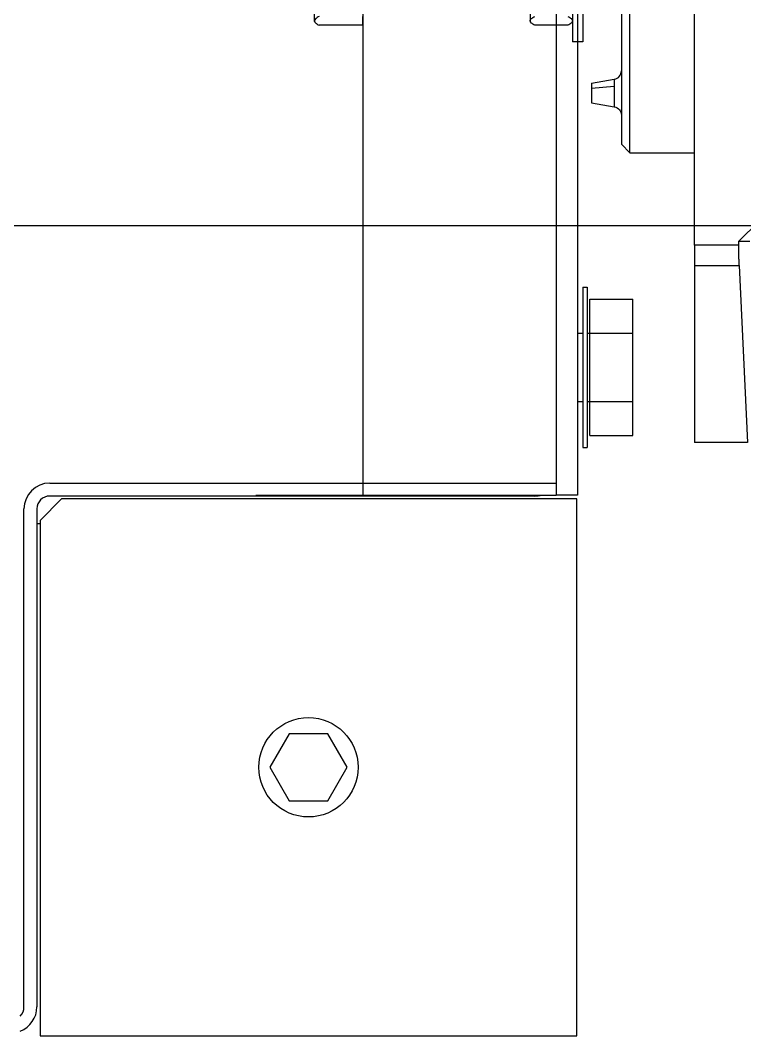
# Model space of a CAD drawing. Header units: millimetres. Extents: x -69706 to 52883, y -6882 to 68885.
# Drawn here: x -31574.7 to -31405.9, y 35631.4 to 35867.9 of the extents above; entities that cross this region are included whole.
import ezdxf

# ---------------------------------------------------------------- set-up
doc = ezdxf.new("R2010")
doc.units = ezdxf.units.MM
doc.layers.add('XFM1Q40$0$COL', color=1, linetype='Continuous')
doc.layers.add('XFM1Q40$0$M-EQPM-MAU', color=22, linetype='Continuous')

# ---------------------------------------------------------------- blocks, each defined once
blk = doc.blocks.new('XFM1Q40$0$JCZ-500鑄')
for p, q in [((6.91, 258.48, 92), (7.05, 258.4, 92)), ((7.81, 247.2, 86.99), (7.81, 257.41, 86.99)), ((7.81, 247.2, 86.99), (5.75, 247.2, 100.59)), ((6.91, 208.24, 92), (7.05, 208.16, 92)), ((7.81, 199.48, 86.99), (7.81, 207.18, 86.99)), ((6.91, 198.41, 92), (7.05, 198.49, 92)), ((11.66, 196, 92), (11.66, 198.41, 92)), ((21.31, 194, 106.5), (20.37, 188.65, 106.5)), ((22.45, 194, 108.46), (21.97, 188.65, 109.28)), ((25.84, 194, 106.5), (26.79, 188.65, 106.5)), ((35.5, 187, 90), (37.5, 185, 90)), ((37.5, 185, 90), (37.5, 170, 90)), ((59.02, 170, 155), (-69.02, 170, 155)), ((59.02, 159.62, 155), (59.02, 170, 155)), ((63.71, 170, 151.73), (105, 170, 40)), ((63.71, 170, 151.73), (63.71, 159.56, 151.73)), ((105, 157.61, 40), (105, 170, 40)), ((53.51, 155, 155), (58.05, 159.62, 155)), ((59.02, 159.62, 155), (58.05, 159.62, 155)), ((58.05, 159.62, 155), (58.07, 157.09, 10)), ((63.71, 159.56, 151.73), (105, 157.61, 40))]:
    blk.add_line(p, q)
at = {"extrusion": (9.92752e-17, -1, -9.95038e-17)}
for start, end in [(8.6329, 68.6329), (0, 8.6329)]:
    blk.add_arc((-5, 92, -258.48), 11.91, start, end, dxfattribs=at)
at = {"extrusion": (-9.92752e-17, 1, 9.95038e-17)}
for centre, radius, start, end in [((5, 92, 208.24), 11.91, 111.3671, 171.3671), ((5, 92, 208.24), 11.91, 171.3671, 180), ((5, 92, 198.41), 16.66, 73.6602, 180), ((5, 92, 196), 16.66, 73.6602, 180)]:
    blk.add_arc(centre, radius, start, end, dxfattribs=at)
at = {"extrusion": (-1.4638e-32, 1, 6.59239e-17)}
for centre, radius, start, end in [((-23.58, 106.5, 194), 2.27, 0, 60), ((-23.58, 106.5, 194), 2.27, 60, 180), ((5, 90, 187), 40.5, 0, 180), ((-23.58, 106.5, 188.65), 3.21, 0, 60), ((-23.58, 106.5, 188.65), 3.21, 60, 180)]:
    blk.add_arc(centre, radius, start, end, dxfattribs=at)
at = {"extrusion": (2.22045e-16, 6.59239e-17, -1)}
blk.add_arc((-18.4, 189, -106.5), 2, 190, 270, dxfattribs=at)
blk.add_arc((28.76, 189, 106.5), 2, 190, 270)
at = {"extrusion": (1.4638e-32, -1, -6.59239e-17)}
blk.add_arc((-5, 90, -185), 42.5, 0, 180, dxfattribs=at)
at = {"extrusion": (2.40741e-33, 1, -1.0842e-17)}
blk.add_arc((-59.02, 150, 170), 5, 90, 159.7174, dxfattribs=at)
for points, knots in [([(5.75, 257.41, 100.59), (5.91, 257.74, 99.48), (6.08, 258.01, 98.36), (6.43, 258.38, 96.09), (6.6, 258.48, 94.95), (6.78, 258.48, 93.79)], [0.000000238, 0.000000238, 0.000000238, 0.000000238, 0.003479813, 0.003479813, 0.006959387, 0.006959387, 0.006959387, 0.006959387]), ([(6.78, 258.48, 93.79), (6.87, 258.48, 93.21), (6.95, 258.45, 92.63), (7.13, 258.36, 91.48), (7.21, 258.28, 90.92), (7.47, 258.01, 89.22), (7.64, 257.74, 88.1), (7.81, 257.41, 86.99)], [0.006959387, 0.006959387, 0.006959387, 0.006959387, 0.008692669, 0.008692669, 0.010425951, 0.010425951, 0.013892515, 0.013892515, 0.013892515, 0.013892515]), ([(6.78, 208.24, 93.79), (6.69, 208.24, 94.37), (6.6, 208.22, 94.94), (6.43, 208.12, 96.09), (6.34, 208.05, 96.66), (6.08, 207.77, 98.36), (5.91, 207.5, 99.48), (5.75, 207.18, 100.59)], [0.006959387, 0.006959387, 0.006959387, 0.006959387, 0.008692669, 0.008692669, 0.010425951, 0.010425951, 0.013892515, 0.013892515, 0.013892515, 0.013892515]), ([(7.81, 207.18, 86.99), (7.64, 207.5, 88.1), (7.47, 207.77, 89.22), (7.13, 208.14, 91.49), (6.95, 208.24, 92.63), (6.78, 208.24, 93.79)], [0.000000238, 0.000000238, 0.000000238, 0.000000238, 0.003479813, 0.003479813, 0.006959387, 0.006959387, 0.006959387, 0.006959387]), ([(5.75, 199.48, 100.59), (5.91, 199.15, 99.48), (6.08, 198.88, 98.36), (6.43, 198.51, 96.09), (6.6, 198.41, 94.95), (6.78, 198.41, 93.79)], [0.000000238, 0.000000238, 0.000000238, 0.000000238, 0.003479813, 0.003479813, 0.006959387, 0.006959387, 0.006959387, 0.006959387]), ([(6.78, 198.41, 93.79), (6.87, 198.41, 93.21), (6.95, 198.44, 92.63), (7.13, 198.54, 91.48), (7.21, 198.61, 90.92), (7.47, 198.89, 89.22), (7.64, 199.15, 88.1), (7.81, 199.48, 86.99)], [0.006959387, 0.006959387, 0.006959387, 0.006959387, 0.008692669, 0.008692669, 0.010425951, 0.010425951, 0.013892515, 0.013892515, 0.013892515, 0.013892515])]:
    blk.add_open_spline(points, degree=3, knots=knots)
blk.add_rational_spline([(63.71, 159.56, 151.73), (62.96, 159.6, 153.76), (61.18, 159.62, 155), (59.02, 159.62, 155)], [1, 0.880375915643, 0.880375915643, 1], degree=3)
blk = doc.blocks.new('XFM1Q40$0$A$C6DF15AF1')
at = {"layer": 'XFM1Q40$0$M-EQPM-MAU'}
for p, q in [((13596.787, -13917.304, 3.078), (13596.787, -13818.259, 3.078)), ((13578.597, -13835.142, -0.325), (13590.197, -13835.142, -0.325)), ((13589.929, -13835.519, -0.314), (13577.929, -13835.519, -0.314)), ((13577.929, -13835.519, -0.314), (13577.929, -13848.019, -0.314)), ((13590.197, -13835.442, -0.325), (13578.597, -13835.442, -0.325)), ((13589.86, -13835.442, -5.979), (13589.86, -13835.519, -5.979)), ((13590.429, -13836.019, -0.314), (13589.929, -13835.519, -0.314)), ((13590.497, -13847.042, -0.325), (13590.497, -13835.742, -0.325)), ((13590.797, -13835.742, -0.325), (13590.797, -13847.54, -0.325)), ((13590.429, -13848.019, -0.314), (13590.429, -13836.019, -0.314)), ((13590.52, -13840.54, 0.429), (13590.52, -13847.54, 0.429)), ((13584.179, -13840.867, 1.855), (13583.398, -13841.318, 1.855)), ((13584.96, -13841.318, 1.855), (13584.179, -13840.867, 1.855)), ((13583.398, -13841.318, 1.855), (13583.398, -13842.22, 1.855)), ((13584.96, -13842.22, 1.855), (13584.96, -13841.318, 1.855)), ((13583.398, -13842.22, 1.855), (13584.179, -13842.671, 1.855)), ((13584.179, -13842.671, 1.855), (13584.96, -13842.22, 1.855)), ((13664.959, -13843.04, 0.006), (13590.52, -13843.04, -0.071)), ((13664.959, -13847.54, 0.506), (13590.52, -13847.54, 0.429)), ((13577.929, -13848.019, -0.314), (13590.429, -13848.019, -0.314)), ((13664.959, -13848.04, 0.006), (13590.52, -13848.04, -0.071)), ((13664.959, -13848.04, 0.006), (13590.52, -13848.04, -0.071)), ((13591.63, -13848.16, -12.02), (13591.63, -13848.26, -12.02)), ((13591.63, -13848.16, -7.42), (13591.63, -13848.26, -7.42)), ((13591.63, -13848.16, -2.82), (13591.63, -13848.26, -2.82)), ((13592.697, -13848.04, -12.02), (13592.697, -13848.16, -12.02)), ((13592.697, -13848.04, -7.42), (13592.697, -13848.16, -7.42)), ((13592.697, -13848.04, -2.82), (13592.697, -13848.16, -2.82)), ((13594.292, -13848.04, -12.02), (13594.292, -13848.16, -12.02)), ((13594.292, -13848.04, -7.42), (13594.292, -13848.16, -7.42)), ((13594.292, -13848.04, -2.82), (13594.292, -13848.16, -2.82)), ((13595.359, -13848.16, -12.02), (13595.359, -13848.26, -12.02)), ((13595.359, -13848.16, -7.42), (13595.359, -13848.26, -7.42)), ((13595.359, -13848.16, -2.82), (13595.359, -13848.26, -2.82)), ((13591.903, -13848.323, -12.02), (13591.903, -13849.323, -12.02)), ((13591.903, -13848.323, -7.42), (13591.903, -13849.323, -7.42)), ((13591.903, -13848.323, -2.82), (13592.699, -13848.323, -1.442)), ((13591.903, -13848.323, -2.82), (13591.903, -13849.323, -2.82)), ((13592.697, -13848.26, -12.02), (13592.697, -13848.323, -12.02)), ((13592.697, -13848.26, -7.42), (13592.697, -13848.323, -7.42)), ((13592.697, -13848.26, -2.82), (13592.697, -13848.323, -2.82)), ((13592.699, -13848.323, -1.442), (13592.699, -13849.323, -1.442)), ((13592.699, -13848.323, -1.442), (13594.29, -13848.323, -1.442)), ((13594.29, -13848.323, -1.442), (13595.085, -13848.323, -2.82)), ((13594.29, -13848.323, -1.442), (13594.29, -13849.323, -1.442)), ((13594.292, -13848.26, -12.02), (13594.292, -13848.323, -12.02)), ((13594.292, -13848.26, -7.42), (13594.292, -13848.323, -7.42)), ((13594.292, -13848.26, -2.82), (13594.292, -13848.323, -2.82)), ((13595.085, -13848.323, -12.02), (13595.085, -13849.323, -12.02)), ((13595.085, -13848.323, -7.42), (13595.085, -13849.323, -7.42)), ((13595.085, -13848.323, -2.82), (13595.085, -13849.323, -2.82)), ((13591.903, -13849.323, -2.82), (13592.699, -13849.323, -1.442)), ((13592.699, -13849.323, -1.442), (13594.29, -13849.323, -1.442)), ((13594.29, -13849.323, -1.442), (13595.085, -13849.323, -2.82))]:
    blk.add_line(p, q, dxfattribs=at)
blk.add_circle((13584.179, -13841.769, -0.066), 1.157, dxfattribs=at)
for centre, radius, start, end in [((13578.597, -13834.842, -0.325), 0.6, 200.8772, 270), ((13578.597, -13834.842, -0.325), 0.3, 225.4624, 270), ((13590.197, -13835.742, -0.325), 0.6, 0, 90), ((13590.197, -13835.742, -0.325), 0.3, 0, 90), ((13591.097, -13847.042, -0.325), 0.6, 180, 195.8367)]:
    blk.add_arc(centre, radius, start, end, dxfattribs=at)
at = {"layer": 'XFM1Q40$0$M-EQPM-MAU', "extrusion": (-1, -1.22465e-16, 0)}
blk.add_arc((13847.54, -0.071, -13590.52), 0.5, 360, 90, dxfattribs=at)
at = {"layer": 'XFM1Q40$0$M-EQPM-MAU', "extrusion": (2.44925e-16, -1, 0)}
for centre in [(13593.494, -2.82, 13848.16), (13593.494, -2.82, 13848.26)]:
    blk.add_arc(centre, 1.865, 360, 180, dxfattribs=at)
at = {"layer": 'XFM1Q40$0$M-EQPM-MAU', "extrusion": (0, 0, -1), "xscale": 0.09999999999999998, "yscale": 0.09999999999999998, "zscale": -0.09999999999999999}
blk.add_blockref('XFM1Q40$0$JCZ-500鑄', (-13602.24, -13867.76, 0.533), dxfattribs=at)
blk = doc.blocks.new('XFM1Q40$0$A$C400517eb')
at = {"layer": 'XFM1Q40$0$COL', "xscale": 10.00000000000001, "yscale": 10.00000000000001, "zscale": 10.00000000000001, "rotation": 90}
blk.add_blockref('XFM1Q40$0$A$C6DF15AF1', (147014.81, -51517.22), dxfattribs=at)

msp = doc.modelspace()

# ---------------------------------------------------------------- block references
msp.add_blockref('XFM1Q40$0$A$C400517eb', (-316940.039, -48630.666))

doc.saveas('drawing.dxf')
